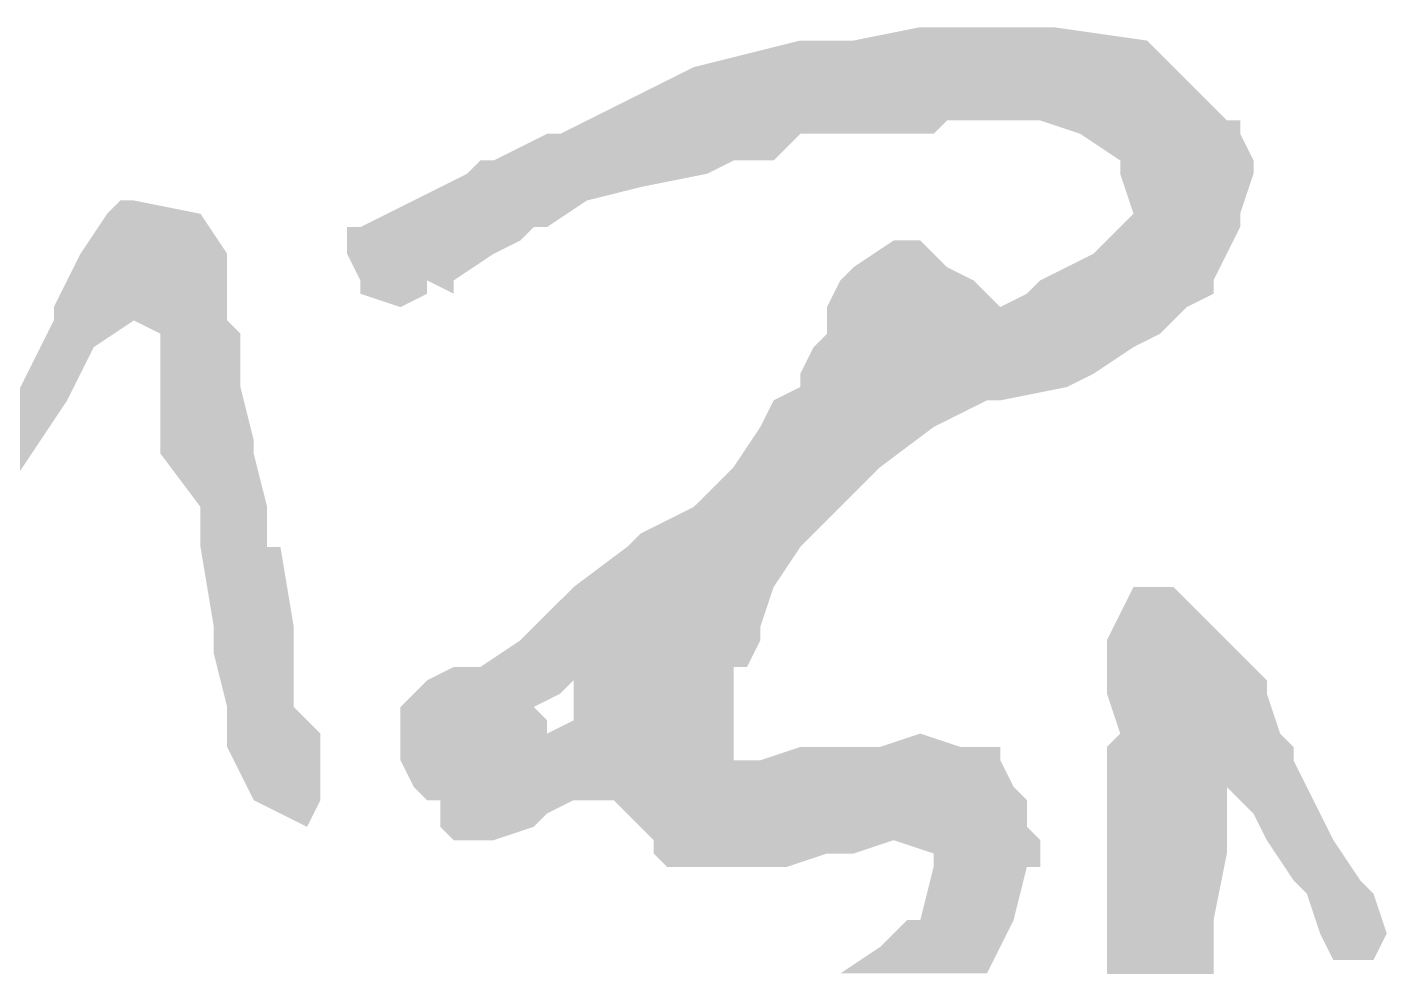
# Model space of a CAD drawing. Header units: millimetres. Extents: x 24 to 410, y 10 to 282.
# Drawn here: x 331.978 to 336.296, y 16.277 to 19.262 of the extents above; entities that cross this region are included whole.
import ezdxf

# ---------------------------------------------------------------- set-up
doc = ezdxf.new("R2010")
doc.units = ezdxf.units.MM
doc.layers.add('Watermark', color=7, linetype='Continuous')

msp = doc.modelspace()

# ---------------------------------------------------------------- hatches: boundary and pattern name
at = {"layer": 'Watermark'}
h = msp.add_hatch(color=256, dxfattribs=at)
h.dxf.hatch_style = 2
h.paths.add_polyline_path([(334.814333, 19.261667), (334.602667, 19.219333), (335.534, 19.219333)])
h = msp.add_hatch(color=256, dxfattribs=at)
h.dxf.hatch_style = 2
h.paths.add_polyline_path([(335.026, 19.261667), (334.814333, 19.261667), (335.237667, 19.261667)])
h = msp.add_hatch(color=256, dxfattribs=at)
h.dxf.hatch_style = 2
h.paths.add_polyline_path([(334.814333, 19.261667), (335.237667, 19.261667), (335.534, 19.219333)])
h = msp.add_hatch(color=256, dxfattribs=at)
h.dxf.hatch_style = 2
h.paths.add_polyline_path([(334.433333, 19.219333), (334.094667, 19.134667), (335.618667, 19.134667)])
h = msp.add_hatch(color=256, dxfattribs=at)
h.dxf.hatch_style = 2
h.paths.add_polyline_path([(334.602667, 19.219333), (334.433333, 19.219333), (335.534, 19.219333)])
h = msp.add_hatch(color=256, dxfattribs=at)
h.dxf.hatch_style = 2
h.paths.add_polyline_path([(334.433333, 19.219333), (335.534, 19.219333), (335.618667, 19.134667)])
h = msp.add_hatch(color=256, dxfattribs=at)
h.dxf.hatch_style = 2
h.paths.add_polyline_path([(334.602667, 19.219333), (335.534, 19.219333)])
h = msp.add_hatch(color=256, dxfattribs=at)
h.dxf.hatch_style = 2
h.paths.add_polyline_path([(334.094667, 19.134667), (334.01, 19.092333), (335.661, 19.092333)])
h = msp.add_hatch(color=256, dxfattribs=at)
h.dxf.hatch_style = 2
h.paths.add_polyline_path([(334.094667, 19.134667), (335.618667, 19.134667), (335.661, 19.092333)])
h = msp.add_hatch(color=256, dxfattribs=at)
h.dxf.hatch_style = 2
h.paths.add_polyline_path([(334.01, 19.092333), (333.756, 18.965333), (335.788, 18.965333)])
h = msp.add_hatch(color=256, dxfattribs=at)
h.dxf.hatch_style = 2
h.paths.add_polyline_path([(334.01, 19.092333), (335.661, 19.092333), (335.788, 18.965333)])
h = msp.add_hatch(color=256, dxfattribs=at)
h.dxf.hatch_style = 2
h.paths.add_polyline_path([(333.756, 18.965333), (333.671333, 18.923), (334.856667, 18.923)])
h = msp.add_hatch(color=256, dxfattribs=at)
h.dxf.hatch_style = 2
h.paths.add_polyline_path([(333.756, 18.965333), (334.899, 18.965333)])
h = msp.add_hatch(color=256, dxfattribs=at)
h.dxf.hatch_style = 2
h.paths.add_polyline_path([(333.756, 18.965333), (334.941333, 18.965333), (334.899, 18.965333)])
h = msp.add_hatch(color=256, dxfattribs=at)
h.dxf.hatch_style = 2
h.paths.add_polyline_path([(333.756, 18.965333), (334.899, 18.965333), (334.856667, 18.923)])
h = msp.add_hatch(color=256, dxfattribs=at)
h.dxf.hatch_style = 2
h.paths.add_polyline_path([(335.153, 18.965333), (335.830333, 18.965333)])
h = msp.add_hatch(color=256, dxfattribs=at)
h.dxf.hatch_style = 2
h.paths.add_polyline_path([(335.153, 18.965333), (335.830333, 18.965333)])
h = msp.add_hatch(color=256, dxfattribs=at)
h.dxf.hatch_style = 2
h.paths.add_polyline_path([(335.195333, 18.965333), (335.322333, 18.923), (335.830333, 18.923)])
h = msp.add_hatch(color=256, dxfattribs=at)
h.dxf.hatch_style = 2
h.paths.add_polyline_path([(335.195333, 18.965333), (335.830333, 18.965333), (335.830333, 18.923)])
h = msp.add_hatch(color=256, dxfattribs=at)
h.dxf.hatch_style = 2
h.paths.add_polyline_path([(333.629, 18.923), (333.459667, 18.838333), (334.348667, 18.838333)])
h = msp.add_hatch(color=256, dxfattribs=at)
h.dxf.hatch_style = 2
h.paths.add_polyline_path([(333.671333, 18.923), (333.629, 18.923), (334.433333, 18.923)])
h = msp.add_hatch(color=256, dxfattribs=at)
h.dxf.hatch_style = 2
h.paths.add_polyline_path([(333.629, 18.923), (334.433333, 18.923), (334.348667, 18.838333)])
h = msp.add_hatch(color=256, dxfattribs=at)
h.dxf.hatch_style = 2
h.paths.add_polyline_path([(333.671333, 18.923), (334.475667, 18.923), (334.433333, 18.923)])
h = msp.add_hatch(color=256, dxfattribs=at)
h.dxf.hatch_style = 2
h.paths.add_polyline_path([(334.475667, 18.923), (334.814333, 18.923)])
h = msp.add_hatch(color=256, dxfattribs=at)
h.dxf.hatch_style = 2
h.paths.add_polyline_path([(334.475667, 18.923), (334.856667, 18.923), (334.814333, 18.923)])
h = msp.add_hatch(color=256, dxfattribs=at)
h.dxf.hatch_style = 2
h.paths.add_polyline_path([(334.560333, 18.923), (334.602667, 18.923)])
h = msp.add_hatch(color=256, dxfattribs=at)
h.dxf.hatch_style = 2
h.paths.add_polyline_path([(334.560333, 18.923), (334.814333, 18.923), (334.602667, 18.923)])
h = msp.add_hatch(color=256, dxfattribs=at)
h.dxf.hatch_style = 2
h.paths.add_polyline_path([(335.322333, 18.923), (335.449333, 18.838333), (335.872667, 18.838333)])
h = msp.add_hatch(color=256, dxfattribs=at)
h.dxf.hatch_style = 2
h.paths.add_polyline_path([(335.322333, 18.923), (335.830333, 18.923), (335.872667, 18.838333)])
h = msp.add_hatch(color=256, dxfattribs=at)
h.dxf.hatch_style = 2
h.paths.add_polyline_path([(333.417333, 18.838333), (333.375, 18.796), (334.137, 18.796)])
h = msp.add_hatch(color=256, dxfattribs=at)
h.dxf.hatch_style = 2
h.paths.add_polyline_path([(333.459667, 18.838333), (333.417333, 18.838333), (334.221667, 18.838333)])
h = msp.add_hatch(color=256, dxfattribs=at)
h.dxf.hatch_style = 2
h.paths.add_polyline_path([(333.417333, 18.838333), (334.221667, 18.838333), (334.137, 18.796)])
h = msp.add_hatch(color=256, dxfattribs=at)
h.dxf.hatch_style = 2
h.paths.add_polyline_path([(333.459667, 18.838333), (334.348667, 18.838333), (334.221667, 18.838333)])
h = msp.add_hatch(color=256, dxfattribs=at)
h.dxf.hatch_style = 2
h.paths.add_polyline_path([(335.449333, 18.838333), (335.449333, 18.796), (335.872667, 18.796)])
h = msp.add_hatch(color=256, dxfattribs=at)
h.dxf.hatch_style = 2
h.paths.add_polyline_path([(335.449333, 18.838333), (335.872667, 18.838333), (335.872667, 18.796)])
h = msp.add_hatch(color=256, dxfattribs=at)
h.dxf.hatch_style = 2
h.paths.add_polyline_path([(333.375, 18.796), (333.290333, 18.753667), (333.925333, 18.753667)])
h = msp.add_hatch(color=256, dxfattribs=at)
h.dxf.hatch_style = 2
h.paths.add_polyline_path([(333.375, 18.796), (334.137, 18.796), (333.925333, 18.753667)])
h = msp.add_hatch(color=256, dxfattribs=at)
h.dxf.hatch_style = 2
h.paths.add_polyline_path([(335.449333, 18.796), (335.491667, 18.669), (335.830333, 18.669)])
h = msp.add_hatch(color=256, dxfattribs=at)
h.dxf.hatch_style = 2
h.paths.add_polyline_path([(335.449333, 18.796), (335.872667, 18.796), (335.830333, 18.669)])
h = msp.add_hatch(color=256, dxfattribs=at)
h.dxf.hatch_style = 2
h.paths.add_polyline_path([(333.290333, 18.753667), (333.205667, 18.711333), (333.756, 18.711333)])
h = msp.add_hatch(color=256, dxfattribs=at)
h.dxf.hatch_style = 2
h.paths.add_polyline_path([(333.290333, 18.753667), (333.925333, 18.753667), (333.756, 18.711333)])
h = msp.add_hatch(color=256, dxfattribs=at)
h.dxf.hatch_style = 2
h.paths.add_polyline_path([(332.274333, 18.711333), (332.232, 18.669), (332.528333, 18.669)])
h = msp.add_hatch(color=256, dxfattribs=at)
h.dxf.hatch_style = 2
h.paths.add_polyline_path([(332.274333, 18.711333), (332.316667, 18.711333)])
h = msp.add_hatch(color=256, dxfattribs=at)
h.dxf.hatch_style = 2
h.paths.add_polyline_path([(332.274333, 18.711333), (332.316667, 18.711333), (332.528333, 18.669)])
h = msp.add_hatch(color=256, dxfattribs=at)
h.dxf.hatch_style = 2
h.paths.add_polyline_path([(333.205667, 18.711333), (333.036333, 18.626667), (333.629, 18.626667)])
h = msp.add_hatch(color=256, dxfattribs=at)
h.dxf.hatch_style = 2
h.paths.add_polyline_path([(333.205667, 18.711333), (333.756, 18.711333), (333.629, 18.626667)])
h = msp.add_hatch(color=256, dxfattribs=at)
h.dxf.hatch_style = 2
h.paths.add_polyline_path([(332.232, 18.669), (332.147333, 18.542), (332.613, 18.542)])
h = msp.add_hatch(color=256, dxfattribs=at)
h.dxf.hatch_style = 2
h.paths.add_polyline_path([(332.232, 18.669), (332.528333, 18.669), (332.613, 18.542)])
h = msp.add_hatch(color=256, dxfattribs=at)
h.dxf.hatch_style = 2
h.paths.add_polyline_path([(335.491667, 18.669), (335.449333, 18.626667), (335.830333, 18.626667)])
h = msp.add_hatch(color=256, dxfattribs=at)
h.dxf.hatch_style = 2
h.paths.add_polyline_path([(335.491667, 18.669), (335.830333, 18.669), (335.830333, 18.626667)])
h = msp.add_hatch(color=256, dxfattribs=at)
h.dxf.hatch_style = 2
h.paths.add_polyline_path([(333.036333, 18.626667), (332.994, 18.626667), (333.586667, 18.626667)])
h = msp.add_hatch(color=256, dxfattribs=at)
h.dxf.hatch_style = 2
h.paths.add_polyline_path([(332.994, 18.626667), (332.994, 18.584333), (333.544333, 18.584333)])
h = msp.add_hatch(color=256, dxfattribs=at)
h.dxf.hatch_style = 2
h.paths.add_polyline_path([(332.994, 18.626667), (333.586667, 18.626667), (333.544333, 18.584333)])
h = msp.add_hatch(color=256, dxfattribs=at)
h.dxf.hatch_style = 2
h.paths.add_polyline_path([(333.036333, 18.626667), (333.629, 18.626667), (333.586667, 18.626667)])
h = msp.add_hatch(color=256, dxfattribs=at)
h.dxf.hatch_style = 2
h.paths.add_polyline_path([(335.449333, 18.626667), (335.364667, 18.542), (335.788, 18.542)])
h = msp.add_hatch(color=256, dxfattribs=at)
h.dxf.hatch_style = 2
h.paths.add_polyline_path([(335.449333, 18.626667), (335.830333, 18.626667), (335.788, 18.542)])
h = msp.add_hatch(color=256, dxfattribs=at)
h.dxf.hatch_style = 2
h.paths.add_polyline_path([(332.994, 18.584333), (332.994, 18.542), (333.459667, 18.542)])
h = msp.add_hatch(color=256, dxfattribs=at)
h.dxf.hatch_style = 2
h.paths.add_polyline_path([(332.994, 18.584333), (333.544333, 18.584333), (333.459667, 18.542)])
h = msp.add_hatch(color=256, dxfattribs=at)
h.dxf.hatch_style = 2
h.paths.add_polyline_path([(334.729667, 18.584333), (334.602667, 18.499667), (334.899, 18.499667)])
h = msp.add_hatch(color=256, dxfattribs=at)
h.dxf.hatch_style = 2
h.paths.add_polyline_path([(334.814333, 18.584333), (334.729667, 18.584333)])
h = msp.add_hatch(color=256, dxfattribs=at)
h.dxf.hatch_style = 2
h.paths.add_polyline_path([(334.729667, 18.584333), (334.814333, 18.584333), (334.899, 18.499667)])
h = msp.add_hatch(color=256, dxfattribs=at)
h.dxf.hatch_style = 2
h.paths.add_polyline_path([(332.147333, 18.542), (332.062667, 18.372667), (332.613, 18.372667)])
h = msp.add_hatch(color=256, dxfattribs=at)
h.dxf.hatch_style = 2
h.paths.add_polyline_path([(332.147333, 18.542), (332.613, 18.542), (332.613, 18.372667)])
h = msp.add_hatch(color=256, dxfattribs=at)
h.dxf.hatch_style = 2
h.paths.add_polyline_path([(332.994, 18.542), (333.036333, 18.457333), (333.332667, 18.457333)])
h = msp.add_hatch(color=256, dxfattribs=at)
h.dxf.hatch_style = 2
h.paths.add_polyline_path([(332.994, 18.542), (333.459667, 18.542), (333.332667, 18.457333)])
h = msp.add_hatch(color=256, dxfattribs=at)
h.dxf.hatch_style = 2
h.paths.add_polyline_path([(335.364667, 18.542), (335.195333, 18.457333), (335.745667, 18.457333)])
h = msp.add_hatch(color=256, dxfattribs=at)
h.dxf.hatch_style = 2
h.paths.add_polyline_path([(335.364667, 18.542), (335.788, 18.542), (335.745667, 18.457333)])
h = msp.add_hatch(color=256, dxfattribs=at)
h.dxf.hatch_style = 2
h.paths.add_polyline_path([(334.602667, 18.499667), (334.560333, 18.457333), (334.983667, 18.457333)])
h = msp.add_hatch(color=256, dxfattribs=at)
h.dxf.hatch_style = 2
h.paths.add_polyline_path([(334.602667, 18.499667), (334.899, 18.499667), (334.983667, 18.457333)])
h = msp.add_hatch(color=256, dxfattribs=at)
h.dxf.hatch_style = 2
h.paths.add_polyline_path([(333.036333, 18.457333), (333.036333, 18.415), (333.248, 18.415)])
h = msp.add_hatch(color=256, dxfattribs=at)
h.dxf.hatch_style = 2
h.paths.add_polyline_path([(333.036333, 18.457333), (333.248, 18.457333), (333.248, 18.415)])
h = msp.add_hatch(color=256, dxfattribs=at)
h.dxf.hatch_style = 2
h.paths.add_polyline_path([(333.248, 18.457333), (333.332667, 18.415)])
h = msp.add_hatch(color=256, dxfattribs=at)
h.dxf.hatch_style = 2
h.paths.add_polyline_path([(333.248, 18.457333), (333.332667, 18.457333), (333.332667, 18.415)])
h = msp.add_hatch(color=256, dxfattribs=at)
h.dxf.hatch_style = 2
h.paths.add_polyline_path([(334.560333, 18.457333), (334.518, 18.372667), (335.068333, 18.372667)])
h = msp.add_hatch(color=256, dxfattribs=at)
h.dxf.hatch_style = 2
h.paths.add_polyline_path([(334.560333, 18.457333), (334.983667, 18.457333), (335.068333, 18.372667)])
h = msp.add_hatch(color=256, dxfattribs=at)
h.dxf.hatch_style = 2
h.paths.add_polyline_path([(335.195333, 18.457333), (335.153, 18.415), (335.745667, 18.415)])
h = msp.add_hatch(color=256, dxfattribs=at)
h.dxf.hatch_style = 2
h.paths.add_polyline_path([(335.195333, 18.457333), (335.745667, 18.457333), (335.745667, 18.415)])
h = msp.add_hatch(color=256, dxfattribs=at)
h.dxf.hatch_style = 2
h.paths.add_polyline_path([(333.036333, 18.415), (333.163333, 18.372667)])
h = msp.add_hatch(color=256, dxfattribs=at)
h.dxf.hatch_style = 2
h.paths.add_polyline_path([(333.036333, 18.415), (333.248, 18.415), (333.163333, 18.372667)])
h = msp.add_hatch(color=256, dxfattribs=at)
h.dxf.hatch_style = 2
h.paths.add_polyline_path([(335.153, 18.415), (335.068333, 18.372667), (335.661, 18.372667)])
h = msp.add_hatch(color=256, dxfattribs=at)
h.dxf.hatch_style = 2
h.paths.add_polyline_path([(335.153, 18.415), (335.745667, 18.415), (335.661, 18.372667)])
h = msp.add_hatch(color=256, dxfattribs=at)
h.dxf.hatch_style = 2
h.paths.add_polyline_path([(332.062667, 18.372667), (332.062667, 18.330333), (332.613, 18.330333)])
h = msp.add_hatch(color=256, dxfattribs=at)
h.dxf.hatch_style = 2
h.paths.add_polyline_path([(332.062667, 18.372667), (332.613, 18.372667), (332.613, 18.330333)])
h = msp.add_hatch(color=256, dxfattribs=at)
h.dxf.hatch_style = 2
h.paths.add_polyline_path([(334.518, 18.372667), (334.518, 18.288), (335.576333, 18.288)])
h = msp.add_hatch(color=256, dxfattribs=at)
h.dxf.hatch_style = 2
h.paths.add_polyline_path([(334.518, 18.372667), (335.661, 18.372667), (335.576333, 18.288)])
h = msp.add_hatch(color=256, dxfattribs=at)
h.dxf.hatch_style = 2
h.paths.add_polyline_path([(332.062667, 18.330333), (332.020333, 18.245667), (332.189667, 18.245667)])
h = msp.add_hatch(color=256, dxfattribs=at)
h.dxf.hatch_style = 2
h.paths.add_polyline_path([(332.062667, 18.330333), (332.316667, 18.330333), (332.189667, 18.245667)])
h = msp.add_hatch(color=256, dxfattribs=at)
h.dxf.hatch_style = 2
h.paths.add_polyline_path([(332.316667, 18.330333), (332.401333, 18.288), (332.655333, 18.288)])
h = msp.add_hatch(color=256, dxfattribs=at)
h.dxf.hatch_style = 2
h.paths.add_polyline_path([(332.316667, 18.330333), (332.613, 18.330333), (332.655333, 18.288)])
h = msp.add_hatch(color=256, dxfattribs=at)
h.dxf.hatch_style = 2
h.paths.add_polyline_path([(332.401333, 18.288), (332.401333, 18.161), (332.655333, 18.161)])
h = msp.add_hatch(color=256, dxfattribs=at)
h.dxf.hatch_style = 2
h.paths.add_polyline_path([(332.401333, 18.288), (332.655333, 18.288), (332.655333, 18.161)])
h = msp.add_hatch(color=256, dxfattribs=at)
h.dxf.hatch_style = 2
h.paths.add_polyline_path([(334.518, 18.288), (334.475667, 18.245667), (335.491667, 18.245667)])
h = msp.add_hatch(color=256, dxfattribs=at)
h.dxf.hatch_style = 2
h.paths.add_polyline_path([(334.518, 18.288), (335.576333, 18.288), (335.491667, 18.245667)])
h = msp.add_hatch(color=256, dxfattribs=at)
h.dxf.hatch_style = 2
h.paths.add_polyline_path([(332.020333, 18.245667), (331.935667, 18.076333), (332.105, 18.076333)])
h = msp.add_hatch(color=256, dxfattribs=at)
h.dxf.hatch_style = 2
h.paths.add_polyline_path([(332.020333, 18.245667), (332.189667, 18.245667), (332.105, 18.076333)])
h = msp.add_hatch(color=256, dxfattribs=at)
h.dxf.hatch_style = 2
h.paths.add_polyline_path([(334.475667, 18.245667), (334.433333, 18.161), (335.364667, 18.161)])
h = msp.add_hatch(color=256, dxfattribs=at)
h.dxf.hatch_style = 2
h.paths.add_polyline_path([(334.475667, 18.245667), (335.491667, 18.245667), (335.364667, 18.161)])
h = msp.add_hatch(color=256, dxfattribs=at)
h.dxf.hatch_style = 2
h.paths.add_polyline_path([(332.401333, 18.161), (332.401333, 18.118667), (332.655333, 18.118667)])
h = msp.add_hatch(color=256, dxfattribs=at)
h.dxf.hatch_style = 2
h.paths.add_polyline_path([(332.401333, 18.161), (332.655333, 18.161), (332.655333, 18.118667)])
h = msp.add_hatch(color=256, dxfattribs=at)
h.dxf.hatch_style = 2
h.paths.add_polyline_path([(334.433333, 18.161), (334.433333, 18.118667), (335.28, 18.118667)])
h = msp.add_hatch(color=256, dxfattribs=at)
h.dxf.hatch_style = 2
h.paths.add_polyline_path([(334.433333, 18.161), (335.364667, 18.161), (335.28, 18.118667)])
h = msp.add_hatch(color=256, dxfattribs=at)
h.dxf.hatch_style = 2
h.paths.add_polyline_path([(332.401333, 18.118667), (332.401333, 17.949333), (332.697667, 17.949333)])
h = msp.add_hatch(color=256, dxfattribs=at)
h.dxf.hatch_style = 2
h.paths.add_polyline_path([(332.401333, 18.118667), (332.655333, 18.118667), (332.697667, 17.949333)])
h = msp.add_hatch(color=256, dxfattribs=at)
h.dxf.hatch_style = 2
h.paths.add_polyline_path([(334.433333, 18.118667), (334.348667, 18.076333), (335.068333, 18.076333)])
h = msp.add_hatch(color=256, dxfattribs=at)
h.dxf.hatch_style = 2
h.paths.add_polyline_path([(334.433333, 18.118667), (335.28, 18.118667), (335.068333, 18.076333)])
h = msp.add_hatch(color=256, dxfattribs=at)
h.dxf.hatch_style = 2
h.paths.add_polyline_path([(331.935667, 18.076333), (332.105, 18.076333), (331.935667, 17.822333)])
h = msp.add_hatch(color=256, dxfattribs=at)
h.dxf.hatch_style = 2
h.paths.add_polyline_path([(334.348667, 18.076333), (334.306333, 17.991667), (334.856667, 17.991667)])
h = msp.add_hatch(color=256, dxfattribs=at)
h.dxf.hatch_style = 2
h.paths.add_polyline_path([(334.348667, 18.076333), (335.026, 18.076333)])
h = msp.add_hatch(color=256, dxfattribs=at)
h.dxf.hatch_style = 2
h.paths.add_polyline_path([(334.348667, 18.076333), (335.068333, 18.076333), (335.026, 18.076333)])
h = msp.add_hatch(color=256, dxfattribs=at)
h.dxf.hatch_style = 2
h.paths.add_polyline_path([(334.348667, 18.076333), (335.026, 18.076333), (334.856667, 17.991667)])
h = msp.add_hatch(color=256, dxfattribs=at)
h.dxf.hatch_style = 2
h.paths.add_polyline_path([(334.306333, 17.991667), (334.221667, 17.864667), (334.687333, 17.864667)])
h = msp.add_hatch(color=256, dxfattribs=at)
h.dxf.hatch_style = 2
h.paths.add_polyline_path([(334.306333, 17.991667), (334.856667, 17.991667), (334.687333, 17.864667)])
h = msp.add_hatch(color=256, dxfattribs=at)
h.dxf.hatch_style = 2
h.paths.add_polyline_path([(332.401333, 17.949333), (332.401333, 17.907), (332.697667, 17.907)])
h = msp.add_hatch(color=256, dxfattribs=at)
h.dxf.hatch_style = 2
h.paths.add_polyline_path([(332.401333, 17.949333), (332.697667, 17.949333), (332.697667, 17.907)])
h = msp.add_hatch(color=256, dxfattribs=at)
h.dxf.hatch_style = 2
h.paths.add_polyline_path([(332.401333, 17.907), (332.528333, 17.737667), (332.74, 17.737667)])
h = msp.add_hatch(color=256, dxfattribs=at)
h.dxf.hatch_style = 2
h.paths.add_polyline_path([(332.401333, 17.907), (332.697667, 17.907), (332.74, 17.737667)])
h = msp.add_hatch(color=256, dxfattribs=at)
h.dxf.hatch_style = 2
h.paths.add_polyline_path([(334.221667, 17.864667), (334.179333, 17.822333), (334.645, 17.822333)])
h = msp.add_hatch(color=256, dxfattribs=at)
h.dxf.hatch_style = 2
h.paths.add_polyline_path([(334.221667, 17.864667), (334.687333, 17.864667), (334.645, 17.822333)])
h = msp.add_hatch(color=256, dxfattribs=at)
h.dxf.hatch_style = 2
h.paths.add_polyline_path([(334.179333, 17.822333), (334.094667, 17.737667), (334.560333, 17.737667)])
h = msp.add_hatch(color=256, dxfattribs=at)
h.dxf.hatch_style = 2
h.paths.add_polyline_path([(334.179333, 17.822333), (334.645, 17.822333), (334.560333, 17.737667)])
h = msp.add_hatch(color=256, dxfattribs=at)
h.dxf.hatch_style = 2
h.paths.add_polyline_path([(332.528333, 17.737667), (332.528333, 17.610667), (332.74, 17.610667)])
h = msp.add_hatch(color=256, dxfattribs=at)
h.dxf.hatch_style = 2
h.paths.add_polyline_path([(332.528333, 17.737667), (332.74, 17.737667), (332.74, 17.610667)])
h = msp.add_hatch(color=256, dxfattribs=at)
h.dxf.hatch_style = 2
h.paths.add_polyline_path([(334.094667, 17.737667), (334.01, 17.695333), (334.518, 17.695333)])
h = msp.add_hatch(color=256, dxfattribs=at)
h.dxf.hatch_style = 2
h.paths.add_polyline_path([(334.094667, 17.737667), (334.560333, 17.737667), (334.518, 17.695333)])
h = msp.add_hatch(color=256, dxfattribs=at)
h.dxf.hatch_style = 2
h.paths.add_polyline_path([(334.01, 17.695333), (333.925333, 17.653), (334.475667, 17.653)])
h = msp.add_hatch(color=256, dxfattribs=at)
h.dxf.hatch_style = 2
h.paths.add_polyline_path([(334.01, 17.695333), (334.518, 17.695333), (334.475667, 17.653)])
h = msp.add_hatch(color=256, dxfattribs=at)
h.dxf.hatch_style = 2
h.paths.add_polyline_path([(333.925333, 17.653), (333.883, 17.610667), (334.433333, 17.610667)])
h = msp.add_hatch(color=256, dxfattribs=at)
h.dxf.hatch_style = 2
h.paths.add_polyline_path([(333.925333, 17.653), (334.475667, 17.653), (334.433333, 17.610667)])
h = msp.add_hatch(color=256, dxfattribs=at)
h.dxf.hatch_style = 2
h.paths.add_polyline_path([(332.528333, 17.610667), (332.782333, 17.610667)])
h = msp.add_hatch(color=256, dxfattribs=at)
h.dxf.hatch_style = 2
h.paths.add_polyline_path([(332.528333, 17.610667), (332.782333, 17.610667)])
h = msp.add_hatch(color=256, dxfattribs=at)
h.dxf.hatch_style = 2
h.paths.add_polyline_path([(332.528333, 17.610667), (332.570667, 17.356667), (332.824667, 17.356667)])
h = msp.add_hatch(color=256, dxfattribs=at)
h.dxf.hatch_style = 2
h.paths.add_polyline_path([(332.528333, 17.610667), (332.782333, 17.610667), (332.824667, 17.356667)])
h = msp.add_hatch(color=256, dxfattribs=at)
h.dxf.hatch_style = 2
h.paths.add_polyline_path([(333.883, 17.610667), (333.713667, 17.483667), (334.348667, 17.483667)])
h = msp.add_hatch(color=256, dxfattribs=at)
h.dxf.hatch_style = 2
h.paths.add_polyline_path([(333.883, 17.610667), (334.433333, 17.610667), (334.348667, 17.483667)])
h = msp.add_hatch(color=256, dxfattribs=at)
h.dxf.hatch_style = 2
h.paths.add_polyline_path([(333.713667, 17.483667), (333.586667, 17.356667), (334.306333, 17.356667)])
h = msp.add_hatch(color=256, dxfattribs=at)
h.dxf.hatch_style = 2
h.paths.add_polyline_path([(333.713667, 17.483667), (334.348667, 17.483667), (334.306333, 17.356667)])
h = msp.add_hatch(color=256, dxfattribs=at)
h.dxf.hatch_style = 2
h.paths.add_polyline_path([(335.491667, 17.483667), (335.407, 17.314333), (335.788, 17.314333)])
h = msp.add_hatch(color=256, dxfattribs=at)
h.dxf.hatch_style = 2
h.paths.add_polyline_path([(335.491667, 17.483667), (335.618667, 17.483667)])
h = msp.add_hatch(color=256, dxfattribs=at)
h.dxf.hatch_style = 2
h.paths.add_polyline_path([(335.491667, 17.483667), (335.618667, 17.483667)])
h = msp.add_hatch(color=256, dxfattribs=at)
h.dxf.hatch_style = 2
h.paths.add_polyline_path([(335.491667, 17.483667), (335.618667, 17.483667), (335.788, 17.314333)])
h = msp.add_hatch(color=256, dxfattribs=at)
h.dxf.hatch_style = 2
h.paths.add_polyline_path([(332.570667, 17.356667), (332.570667, 17.272), (332.824667, 17.272)])
h = msp.add_hatch(color=256, dxfattribs=at)
h.dxf.hatch_style = 2
h.paths.add_polyline_path([(332.570667, 17.356667), (332.824667, 17.356667), (332.824667, 17.272)])
h = msp.add_hatch(color=256, dxfattribs=at)
h.dxf.hatch_style = 2
h.paths.add_polyline_path([(333.586667, 17.356667), (333.544333, 17.314333), (334.306333, 17.314333)])
h = msp.add_hatch(color=256, dxfattribs=at)
h.dxf.hatch_style = 2
h.paths.add_polyline_path([(333.586667, 17.356667), (334.306333, 17.356667), (334.306333, 17.314333)])
h = msp.add_hatch(color=256, dxfattribs=at)
h.dxf.hatch_style = 2
h.paths.add_polyline_path([(332.570667, 17.272), (332.613, 17.102667), (332.824667, 17.102667)])
h = msp.add_hatch(color=256, dxfattribs=at)
h.dxf.hatch_style = 2
h.paths.add_polyline_path([(332.570667, 17.272), (332.824667, 17.272), (332.824667, 17.102667)])
h = msp.add_hatch(color=256, dxfattribs=at)
h.dxf.hatch_style = 2
h.paths.add_polyline_path([(333.544333, 17.314333), (333.417333, 17.229667), (334.264, 17.229667)])
h = msp.add_hatch(color=256, dxfattribs=at)
h.dxf.hatch_style = 2
h.paths.add_polyline_path([(333.544333, 17.314333), (334.306333, 17.314333)])
h = msp.add_hatch(color=256, dxfattribs=at)
h.dxf.hatch_style = 2
h.paths.add_polyline_path([(333.544333, 17.314333), (334.306333, 17.314333)])
h = msp.add_hatch(color=256, dxfattribs=at)
h.dxf.hatch_style = 2
h.paths.add_polyline_path([(333.544333, 17.314333), (334.306333, 17.314333), (334.264, 17.229667)])
h = msp.add_hatch(color=256, dxfattribs=at)
h.dxf.hatch_style = 2
h.paths.add_polyline_path([(335.407, 17.314333), (335.407, 17.187333), (335.915, 17.187333)])
h = msp.add_hatch(color=256, dxfattribs=at)
h.dxf.hatch_style = 2
h.paths.add_polyline_path([(335.407, 17.314333), (335.788, 17.314333), (335.915, 17.187333)])
h = msp.add_hatch(color=256, dxfattribs=at)
h.dxf.hatch_style = 2
h.paths.add_polyline_path([(333.332667, 17.229667), (333.248, 17.187333), (334.221667, 17.187333)])
h = msp.add_hatch(color=256, dxfattribs=at)
h.dxf.hatch_style = 2
h.paths.add_polyline_path([(333.417333, 17.229667), (333.332667, 17.229667), (334.221667, 17.229667)])
h = msp.add_hatch(color=256, dxfattribs=at)
h.dxf.hatch_style = 2
h.paths.add_polyline_path([(333.332667, 17.229667), (334.221667, 17.229667), (334.221667, 17.187333)])
h = msp.add_hatch(color=256, dxfattribs=at)
h.dxf.hatch_style = 2
h.paths.add_polyline_path([(333.417333, 17.229667), (334.264, 17.229667), (334.221667, 17.229667)])
h = msp.add_hatch(color=256, dxfattribs=at)
h.dxf.hatch_style = 2
h.paths.add_polyline_path([(333.248, 17.187333), (333.205667, 17.145), (333.671333, 17.145)])
h = msp.add_hatch(color=256, dxfattribs=at)
h.dxf.hatch_style = 2
h.paths.add_polyline_path([(333.248, 17.187333), (333.713667, 17.187333)])
h = msp.add_hatch(color=256, dxfattribs=at)
h.dxf.hatch_style = 2
h.paths.add_polyline_path([(333.248, 17.187333), (333.713667, 17.187333)])
h = msp.add_hatch(color=256, dxfattribs=at)
h.dxf.hatch_style = 2
h.paths.add_polyline_path([(333.248, 17.187333), (333.713667, 17.187333), (333.671333, 17.145)])
h = msp.add_hatch(color=256, dxfattribs=at)
h.dxf.hatch_style = 2
h.paths.add_polyline_path([(333.713667, 17.187333), (334.221667, 17.187333)])
h = msp.add_hatch(color=256, dxfattribs=at)
h.dxf.hatch_style = 2
h.paths.add_polyline_path([(333.713667, 17.187333), (334.221667, 17.187333)])
h = msp.add_hatch(color=256, dxfattribs=at)
h.dxf.hatch_style = 2
h.paths.add_polyline_path([(333.713667, 17.187333), (334.221667, 17.187333)])
h = msp.add_hatch(color=256, dxfattribs=at)
h.dxf.hatch_style = 2
h.paths.add_polyline_path([(333.713667, 17.187333), (334.221667, 17.187333)])
h = msp.add_hatch(color=256, dxfattribs=at)
h.dxf.hatch_style = 2
h.paths.add_polyline_path([(333.713667, 17.187333), (333.713667, 17.060333), (334.221667, 17.060333)])
h = msp.add_hatch(color=256, dxfattribs=at)
h.dxf.hatch_style = 2
h.paths.add_polyline_path([(333.713667, 17.187333), (334.221667, 17.187333), (334.221667, 17.060333)])
h = msp.add_hatch(color=256, dxfattribs=at)
h.dxf.hatch_style = 2
h.paths.add_polyline_path([(335.407, 17.187333), (335.407, 17.145), (335.915, 17.145)])
h = msp.add_hatch(color=256, dxfattribs=at)
h.dxf.hatch_style = 2
h.paths.add_polyline_path([(335.407, 17.187333), (335.915, 17.187333), (335.915, 17.145)])
h = msp.add_hatch(color=256, dxfattribs=at)
h.dxf.hatch_style = 2
h.paths.add_polyline_path([(333.205667, 17.145), (333.163333, 17.102667), (333.586667, 17.102667)])
h = msp.add_hatch(color=256, dxfattribs=at)
h.dxf.hatch_style = 2
h.paths.add_polyline_path([(333.205667, 17.145), (333.671333, 17.145), (333.586667, 17.102667)])
h = msp.add_hatch(color=256, dxfattribs=at)
h.dxf.hatch_style = 2
h.paths.add_polyline_path([(335.407, 17.145), (335.449333, 17.018), (335.957333, 17.018)])
h = msp.add_hatch(color=256, dxfattribs=at)
h.dxf.hatch_style = 2
h.paths.add_polyline_path([(335.407, 17.145), (335.915, 17.145), (335.957333, 17.018)])
h = msp.add_hatch(color=256, dxfattribs=at)
h.dxf.hatch_style = 2
h.paths.add_polyline_path([(332.613, 17.102667), (332.613, 17.018), (332.909333, 17.018)])
h = msp.add_hatch(color=256, dxfattribs=at)
h.dxf.hatch_style = 2
h.paths.add_polyline_path([(332.613, 17.102667), (332.824667, 17.102667), (332.909333, 17.018)])
h = msp.add_hatch(color=256, dxfattribs=at)
h.dxf.hatch_style = 2
h.paths.add_polyline_path([(333.163333, 17.102667), (333.163333, 17.060333), (333.629, 17.060333)])
h = msp.add_hatch(color=256, dxfattribs=at)
h.dxf.hatch_style = 2
h.paths.add_polyline_path([(333.163333, 17.102667), (333.586667, 17.102667), (333.629, 17.060333)])
h = msp.add_hatch(color=256, dxfattribs=at)
h.dxf.hatch_style = 2
h.paths.add_polyline_path([(333.163333, 17.060333), (333.163333, 17.018), (333.629, 17.018)])
h = msp.add_hatch(color=256, dxfattribs=at)
h.dxf.hatch_style = 2
h.paths.add_polyline_path([(333.163333, 17.060333), (333.629, 17.060333), (333.629, 17.018)])
h = msp.add_hatch(color=256, dxfattribs=at)
h.dxf.hatch_style = 2
h.paths.add_polyline_path([(333.713667, 17.060333), (333.629, 17.018), (334.221667, 17.018)])
h = msp.add_hatch(color=256, dxfattribs=at)
h.dxf.hatch_style = 2
h.paths.add_polyline_path([(333.713667, 17.060333), (334.221667, 17.060333), (334.221667, 17.018)])
h = msp.add_hatch(color=256, dxfattribs=at)
h.dxf.hatch_style = 2
h.paths.add_polyline_path([(332.613, 17.018), (332.613, 16.975667), (332.909333, 16.975667)])
h = msp.add_hatch(color=256, dxfattribs=at)
h.dxf.hatch_style = 2
h.paths.add_polyline_path([(332.613, 17.018), (332.909333, 17.018), (332.909333, 16.975667)])
h = msp.add_hatch(color=256, dxfattribs=at)
h.dxf.hatch_style = 2
h.paths.add_polyline_path([(333.163333, 17.018), (333.629, 17.018)])
h = msp.add_hatch(color=256, dxfattribs=at)
h.dxf.hatch_style = 2
h.paths.add_polyline_path([(333.163333, 17.018), (333.629, 17.018)])
h = msp.add_hatch(color=256, dxfattribs=at)
h.dxf.hatch_style = 2
h.paths.add_polyline_path([(333.163333, 17.018), (334.221667, 17.018)])
h = msp.add_hatch(color=256, dxfattribs=at)
h.dxf.hatch_style = 2
h.paths.add_polyline_path([(333.163333, 17.018), (334.221667, 17.018)])
h = msp.add_hatch(color=256, dxfattribs=at)
h.dxf.hatch_style = 2
h.paths.add_polyline_path([(333.163333, 17.018), (333.163333, 16.933333), (334.221667, 16.933333)])
h = msp.add_hatch(color=256, dxfattribs=at)
h.dxf.hatch_style = 2
h.paths.add_polyline_path([(333.163333, 17.018), (334.221667, 17.018), (334.221667, 16.933333)])
h = msp.add_hatch(color=256, dxfattribs=at)
h.dxf.hatch_style = 2
h.paths.add_polyline_path([(333.629, 17.018), (334.221667, 17.018)])
h = msp.add_hatch(color=256, dxfattribs=at)
h.dxf.hatch_style = 2
h.paths.add_polyline_path([(333.629, 17.018), (334.221667, 17.018)])
h = msp.add_hatch(color=256, dxfattribs=at)
h.dxf.hatch_style = 2
h.paths.add_polyline_path([(334.814333, 17.018), (334.687333, 16.975667), (334.941333, 16.975667)])
h = msp.add_hatch(color=256, dxfattribs=at)
h.dxf.hatch_style = 2
h.paths.add_polyline_path([(334.814333, 17.018), (334.941333, 16.975667)])
h = msp.add_hatch(color=256, dxfattribs=at)
h.dxf.hatch_style = 2
h.paths.add_polyline_path([(335.449333, 17.018), (335.407, 16.975667), (335.999667, 16.975667)])
h = msp.add_hatch(color=256, dxfattribs=at)
h.dxf.hatch_style = 2
h.paths.add_polyline_path([(335.449333, 17.018), (335.957333, 17.018), (335.999667, 16.975667)])
h = msp.add_hatch(color=256, dxfattribs=at)
h.dxf.hatch_style = 2
h.paths.add_polyline_path([(332.613, 16.975667), (332.697667, 16.806333), (332.909333, 16.806333)])
h = msp.add_hatch(color=256, dxfattribs=at)
h.dxf.hatch_style = 2
h.paths.add_polyline_path([(332.613, 16.975667), (332.909333, 16.975667), (332.909333, 16.806333)])
h = msp.add_hatch(color=256, dxfattribs=at)
h.dxf.hatch_style = 2
h.paths.add_polyline_path([(334.433333, 16.975667), (334.306333, 16.933333), (335.068333, 16.933333)])
h = msp.add_hatch(color=256, dxfattribs=at)
h.dxf.hatch_style = 2
h.paths.add_polyline_path([(334.475667, 16.975667), (334.433333, 16.975667), (335.068333, 16.975667)])
h = msp.add_hatch(color=256, dxfattribs=at)
h.dxf.hatch_style = 2
h.paths.add_polyline_path([(334.433333, 16.975667), (335.068333, 16.975667), (335.068333, 16.933333)])
h = msp.add_hatch(color=256, dxfattribs=at)
h.dxf.hatch_style = 2
h.paths.add_polyline_path([(334.687333, 16.975667), (334.475667, 16.975667), (335.026, 16.975667)])
h = msp.add_hatch(color=256, dxfattribs=at)
h.dxf.hatch_style = 2
h.paths.add_polyline_path([(334.475667, 16.975667), (335.068333, 16.975667)])
h = msp.add_hatch(color=256, dxfattribs=at)
h.dxf.hatch_style = 2
h.paths.add_polyline_path([(334.687333, 16.975667), (335.026, 16.975667)])
h = msp.add_hatch(color=256, dxfattribs=at)
h.dxf.hatch_style = 2
h.paths.add_polyline_path([(335.407, 16.975667), (335.407, 16.933333), (335.999667, 16.933333)])
h = msp.add_hatch(color=256, dxfattribs=at)
h.dxf.hatch_style = 2
h.paths.add_polyline_path([(335.407, 16.975667), (335.999667, 16.975667), (335.999667, 16.933333)])
h = msp.add_hatch(color=256, dxfattribs=at)
h.dxf.hatch_style = 2
h.paths.add_polyline_path([(333.163333, 16.933333), (334.264, 16.933333)])
h = msp.add_hatch(color=256, dxfattribs=at)
h.dxf.hatch_style = 2
h.paths.add_polyline_path([(333.163333, 16.933333), (334.264, 16.933333)])
h = msp.add_hatch(color=256, dxfattribs=at)
h.dxf.hatch_style = 2
h.paths.add_polyline_path([(333.163333, 16.933333), (333.205667, 16.848667), (335.110667, 16.848667)])
h = msp.add_hatch(color=256, dxfattribs=at)
h.dxf.hatch_style = 2
h.paths.add_polyline_path([(333.163333, 16.933333), (335.068333, 16.933333), (335.110667, 16.848667)])
h = msp.add_hatch(color=256, dxfattribs=at)
h.dxf.hatch_style = 2
h.paths.add_polyline_path([(334.306333, 16.933333), (334.264, 16.933333), (335.068333, 16.933333)])
h = msp.add_hatch(color=256, dxfattribs=at)
h.dxf.hatch_style = 2
h.paths.add_polyline_path([(334.306333, 16.933333), (335.068333, 16.933333)])
h = msp.add_hatch(color=256, dxfattribs=at)
h.dxf.hatch_style = 2
h.paths.add_polyline_path([(335.407, 16.933333), (335.407, 16.848667), (336.042, 16.848667)])
h = msp.add_hatch(color=256, dxfattribs=at)
h.dxf.hatch_style = 2
h.paths.add_polyline_path([(335.407, 16.933333), (335.999667, 16.933333), (336.042, 16.848667)])
h = msp.add_hatch(color=256, dxfattribs=at)
h.dxf.hatch_style = 2
h.paths.add_polyline_path([(333.205667, 16.848667), (333.248, 16.806333), (335.153, 16.806333)])
h = msp.add_hatch(color=256, dxfattribs=at)
h.dxf.hatch_style = 2
h.paths.add_polyline_path([(333.205667, 16.848667), (335.110667, 16.848667), (335.153, 16.806333)])
h = msp.add_hatch(color=256, dxfattribs=at)
h.dxf.hatch_style = 2
h.paths.add_polyline_path([(335.407, 16.848667), (335.788, 16.848667)])
h = msp.add_hatch(color=256, dxfattribs=at)
h.dxf.hatch_style = 2
h.paths.add_polyline_path([(335.407, 16.848667), (335.788, 16.848667)])
h = msp.add_hatch(color=256, dxfattribs=at)
h.dxf.hatch_style = 2
h.paths.add_polyline_path([(335.407, 16.848667), (335.407, 16.637), (335.788, 16.637)])
h = msp.add_hatch(color=256, dxfattribs=at)
h.dxf.hatch_style = 2
h.paths.add_polyline_path([(335.407, 16.848667), (335.788, 16.848667), (335.788, 16.637)])
h = msp.add_hatch(color=256, dxfattribs=at)
h.dxf.hatch_style = 2
h.paths.add_polyline_path([(335.788, 16.848667), (336.042, 16.848667)])
h = msp.add_hatch(color=256, dxfattribs=at)
h.dxf.hatch_style = 2
h.paths.add_polyline_path([(335.788, 16.848667), (336.042, 16.848667)])
h = msp.add_hatch(color=256, dxfattribs=at)
h.dxf.hatch_style = 2
h.paths.add_polyline_path([(335.788, 16.848667), (335.872667, 16.764), (336.084333, 16.764)])
h = msp.add_hatch(color=256, dxfattribs=at)
h.dxf.hatch_style = 2
h.paths.add_polyline_path([(335.788, 16.848667), (336.042, 16.848667), (336.084333, 16.764)])
h = msp.add_hatch(color=256, dxfattribs=at)
h.dxf.hatch_style = 2
h.paths.add_polyline_path([(332.697667, 16.806333), (332.909333, 16.806333)])
h = msp.add_hatch(color=256, dxfattribs=at)
h.dxf.hatch_style = 2
h.paths.add_polyline_path([(332.697667, 16.806333), (332.909333, 16.806333)])
h = msp.add_hatch(color=256, dxfattribs=at)
h.dxf.hatch_style = 2
h.paths.add_polyline_path([(332.697667, 16.806333), (332.867, 16.721667)])
h = msp.add_hatch(color=256, dxfattribs=at)
h.dxf.hatch_style = 2
h.paths.add_polyline_path([(332.697667, 16.806333), (332.909333, 16.806333), (332.867, 16.721667)])
h = msp.add_hatch(color=256, dxfattribs=at)
h.dxf.hatch_style = 2
h.paths.add_polyline_path([(333.248, 16.806333), (333.713667, 16.806333)])
h = msp.add_hatch(color=256, dxfattribs=at)
h.dxf.hatch_style = 2
h.paths.add_polyline_path([(333.248, 16.806333), (333.798333, 16.806333), (333.713667, 16.806333)])
h = msp.add_hatch(color=256, dxfattribs=at)
h.dxf.hatch_style = 2
h.paths.add_polyline_path([(333.290333, 16.806333), (333.290333, 16.764), (333.629, 16.764)])
h = msp.add_hatch(color=256, dxfattribs=at)
h.dxf.hatch_style = 2
h.paths.add_polyline_path([(333.290333, 16.806333), (333.713667, 16.806333), (333.629, 16.764)])
h = msp.add_hatch(color=256, dxfattribs=at)
h.dxf.hatch_style = 2
h.paths.add_polyline_path([(333.798333, 16.806333), (335.153, 16.806333)])
h = msp.add_hatch(color=256, dxfattribs=at)
h.dxf.hatch_style = 2
h.paths.add_polyline_path([(333.798333, 16.806333), (335.153, 16.806333)])
h = msp.add_hatch(color=256, dxfattribs=at)
h.dxf.hatch_style = 2
h.paths.add_polyline_path([(333.840667, 16.806333), (333.883, 16.764), (335.153, 16.764)])
h = msp.add_hatch(color=256, dxfattribs=at)
h.dxf.hatch_style = 2
h.paths.add_polyline_path([(333.840667, 16.806333), (335.153, 16.806333), (335.153, 16.764)])
h = msp.add_hatch(color=256, dxfattribs=at)
h.dxf.hatch_style = 2
h.paths.add_polyline_path([(333.290333, 16.764), (333.290333, 16.721667), (333.586667, 16.721667)])
h = msp.add_hatch(color=256, dxfattribs=at)
h.dxf.hatch_style = 2
h.paths.add_polyline_path([(333.290333, 16.764), (333.629, 16.764), (333.586667, 16.721667)])
h = msp.add_hatch(color=256, dxfattribs=at)
h.dxf.hatch_style = 2
h.paths.add_polyline_path([(333.883, 16.764), (333.925333, 16.721667), (335.153, 16.721667)])
h = msp.add_hatch(color=256, dxfattribs=at)
h.dxf.hatch_style = 2
h.paths.add_polyline_path([(333.883, 16.764), (335.153, 16.764), (335.153, 16.721667)])
h = msp.add_hatch(color=256, dxfattribs=at)
h.dxf.hatch_style = 2
h.paths.add_polyline_path([(335.872667, 16.764), (335.915, 16.679333), (336.126667, 16.679333)])
h = msp.add_hatch(color=256, dxfattribs=at)
h.dxf.hatch_style = 2
h.paths.add_polyline_path([(335.872667, 16.764), (336.084333, 16.764), (336.126667, 16.679333)])
h = msp.add_hatch(color=256, dxfattribs=at)
h.dxf.hatch_style = 2
h.paths.add_polyline_path([(333.290333, 16.721667), (333.332667, 16.679333), (333.459667, 16.679333)])
h = msp.add_hatch(color=256, dxfattribs=at)
h.dxf.hatch_style = 2
h.paths.add_polyline_path([(333.290333, 16.721667), (333.586667, 16.721667), (333.459667, 16.679333)])
h = msp.add_hatch(color=256, dxfattribs=at)
h.dxf.hatch_style = 2
h.paths.add_polyline_path([(333.925333, 16.721667), (333.967667, 16.679333), (335.195333, 16.679333)])
h = msp.add_hatch(color=256, dxfattribs=at)
h.dxf.hatch_style = 2
h.paths.add_polyline_path([(333.925333, 16.721667), (335.153, 16.721667), (335.195333, 16.679333)])
h = msp.add_hatch(color=256, dxfattribs=at)
h.dxf.hatch_style = 2
h.paths.add_polyline_path([(333.332667, 16.679333), (333.459667, 16.679333)])
h = msp.add_hatch(color=256, dxfattribs=at)
h.dxf.hatch_style = 2
h.paths.add_polyline_path([(333.967667, 16.679333), (333.967667, 16.637), (334.602667, 16.637)])
h = msp.add_hatch(color=256, dxfattribs=at)
h.dxf.hatch_style = 2
h.paths.add_polyline_path([(333.967667, 16.679333), (334.729667, 16.679333), (334.602667, 16.637)])
h = msp.add_hatch(color=256, dxfattribs=at)
h.dxf.hatch_style = 2
h.paths.add_polyline_path([(334.729667, 16.679333), (334.856667, 16.637), (335.195333, 16.637)])
h = msp.add_hatch(color=256, dxfattribs=at)
h.dxf.hatch_style = 2
h.paths.add_polyline_path([(334.729667, 16.679333), (335.195333, 16.679333), (335.195333, 16.637)])
h = msp.add_hatch(color=256, dxfattribs=at)
h.dxf.hatch_style = 2
h.paths.add_polyline_path([(335.915, 16.679333), (335.999667, 16.552333), (336.211333, 16.552333)])
h = msp.add_hatch(color=256, dxfattribs=at)
h.dxf.hatch_style = 2
h.paths.add_polyline_path([(335.915, 16.679333), (336.126667, 16.679333), (336.211333, 16.552333)])
h = msp.add_hatch(color=256, dxfattribs=at)
h.dxf.hatch_style = 2
h.paths.add_polyline_path([(333.967667, 16.637), (334.518, 16.637)])
h = msp.add_hatch(color=256, dxfattribs=at)
h.dxf.hatch_style = 2
h.paths.add_polyline_path([(333.967667, 16.637), (334.602667, 16.637), (334.518, 16.637)])
h = msp.add_hatch(color=256, dxfattribs=at)
h.dxf.hatch_style = 2
h.paths.add_polyline_path([(333.967667, 16.637), (334.01, 16.594667), (334.391, 16.594667)])
h = msp.add_hatch(color=256, dxfattribs=at)
h.dxf.hatch_style = 2
h.paths.add_polyline_path([(333.967667, 16.637), (334.518, 16.637), (334.391, 16.594667)])
h = msp.add_hatch(color=256, dxfattribs=at)
h.dxf.hatch_style = 2
h.paths.add_polyline_path([(334.856667, 16.637), (334.856667, 16.594667), (335.195333, 16.594667)])
h = msp.add_hatch(color=256, dxfattribs=at)
h.dxf.hatch_style = 2
h.paths.add_polyline_path([(334.856667, 16.637), (335.195333, 16.637), (335.195333, 16.594667)])
h = msp.add_hatch(color=256, dxfattribs=at)
h.dxf.hatch_style = 2
h.paths.add_polyline_path([(335.407, 16.637), (335.407, 16.425333), (335.745667, 16.425333)])
h = msp.add_hatch(color=256, dxfattribs=at)
h.dxf.hatch_style = 2
h.paths.add_polyline_path([(335.407, 16.637), (335.788, 16.637), (335.745667, 16.425333)])
h = msp.add_hatch(color=256, dxfattribs=at)
h.dxf.hatch_style = 2
h.paths.add_polyline_path([(334.01, 16.594667), (334.391, 16.594667)])
h = msp.add_hatch(color=256, dxfattribs=at)
h.dxf.hatch_style = 2
h.paths.add_polyline_path([(334.01, 16.594667), (334.391, 16.594667)])
h = msp.add_hatch(color=256, dxfattribs=at)
h.dxf.hatch_style = 2
h.paths.add_polyline_path([(334.052333, 16.594667), (334.391, 16.594667), (334.137, 16.594667)])
h = msp.add_hatch(color=256, dxfattribs=at)
h.dxf.hatch_style = 2
h.paths.add_polyline_path([(334.856667, 16.594667), (334.814333, 16.425333), (335.110667, 16.425333)])
h = msp.add_hatch(color=256, dxfattribs=at)
h.dxf.hatch_style = 2
h.paths.add_polyline_path([(334.856667, 16.594667), (335.153, 16.594667)])
h = msp.add_hatch(color=256, dxfattribs=at)
h.dxf.hatch_style = 2
h.paths.add_polyline_path([(334.856667, 16.594667), (335.195333, 16.594667), (335.153, 16.594667)])
h = msp.add_hatch(color=256, dxfattribs=at)
h.dxf.hatch_style = 2
h.paths.add_polyline_path([(334.856667, 16.594667), (335.153, 16.594667), (335.110667, 16.425333)])
h = msp.add_hatch(color=256, dxfattribs=at)
h.dxf.hatch_style = 2
h.paths.add_polyline_path([(335.999667, 16.552333), (336.042, 16.51), (336.253667, 16.51)])
h = msp.add_hatch(color=256, dxfattribs=at)
h.dxf.hatch_style = 2
h.paths.add_polyline_path([(335.999667, 16.552333), (336.211333, 16.552333), (336.253667, 16.51)])
h = msp.add_hatch(color=256, dxfattribs=at)
h.dxf.hatch_style = 2
h.paths.add_polyline_path([(336.042, 16.51), (336.084333, 16.383), (336.296, 16.383)])
h = msp.add_hatch(color=256, dxfattribs=at)
h.dxf.hatch_style = 2
h.paths.add_polyline_path([(336.042, 16.51), (336.253667, 16.51), (336.296, 16.383)])
h = msp.add_hatch(color=256, dxfattribs=at)
h.dxf.hatch_style = 2
h.paths.add_polyline_path([(334.772, 16.425333), (334.687333, 16.340667), (335.068333, 16.340667)])
h = msp.add_hatch(color=256, dxfattribs=at)
h.dxf.hatch_style = 2
h.paths.add_polyline_path([(334.814333, 16.425333), (334.772, 16.425333), (335.110667, 16.425333)])
h = msp.add_hatch(color=256, dxfattribs=at)
h.dxf.hatch_style = 2
h.paths.add_polyline_path([(334.772, 16.425333), (335.110667, 16.425333), (335.068333, 16.340667)])
h = msp.add_hatch(color=256, dxfattribs=at)
h.dxf.hatch_style = 2
h.paths.add_polyline_path([(334.814333, 16.425333), (335.110667, 16.425333)])
h = msp.add_hatch(color=256, dxfattribs=at)
h.dxf.hatch_style = 2
h.paths.add_polyline_path([(335.407, 16.425333), (335.407, 16.298333), (335.745667, 16.298333)])
h = msp.add_hatch(color=256, dxfattribs=at)
h.dxf.hatch_style = 2
h.paths.add_polyline_path([(335.407, 16.425333), (335.745667, 16.425333), (335.745667, 16.298333)])
h = msp.add_hatch(color=256, dxfattribs=at)
h.dxf.hatch_style = 2
h.paths.add_polyline_path([(336.084333, 16.383), (336.126667, 16.298333), (336.253667, 16.298333)])
h = msp.add_hatch(color=256, dxfattribs=at)
h.dxf.hatch_style = 2
h.paths.add_polyline_path([(336.084333, 16.383), (336.296, 16.383), (336.253667, 16.298333)])
h = msp.add_hatch(color=256, dxfattribs=at)
h.dxf.hatch_style = 2
h.paths.add_polyline_path([(334.687333, 16.340667), (334.560333, 16.256), (335.026, 16.256)])
h = msp.add_hatch(color=256, dxfattribs=at)
h.dxf.hatch_style = 2
h.paths.add_polyline_path([(334.687333, 16.340667), (335.068333, 16.340667), (335.026, 16.256)])
h = msp.add_hatch(color=256, dxfattribs=at)
h.dxf.hatch_style = 2
h.paths.add_polyline_path([(335.407, 16.298333), (335.407, 16.086667), (335.745667, 16.086667)])
h = msp.add_hatch(color=256, dxfattribs=at)
h.dxf.hatch_style = 2
h.paths.add_polyline_path([(335.407, 16.298333), (335.745667, 16.298333), (335.745667, 16.086667)])
h = msp.add_hatch(color=256, dxfattribs=at)
h.dxf.hatch_style = 2
h.paths.add_polyline_path([(336.126667, 16.298333), (336.253667, 16.298333)])

doc.saveas('drawing.dxf')
